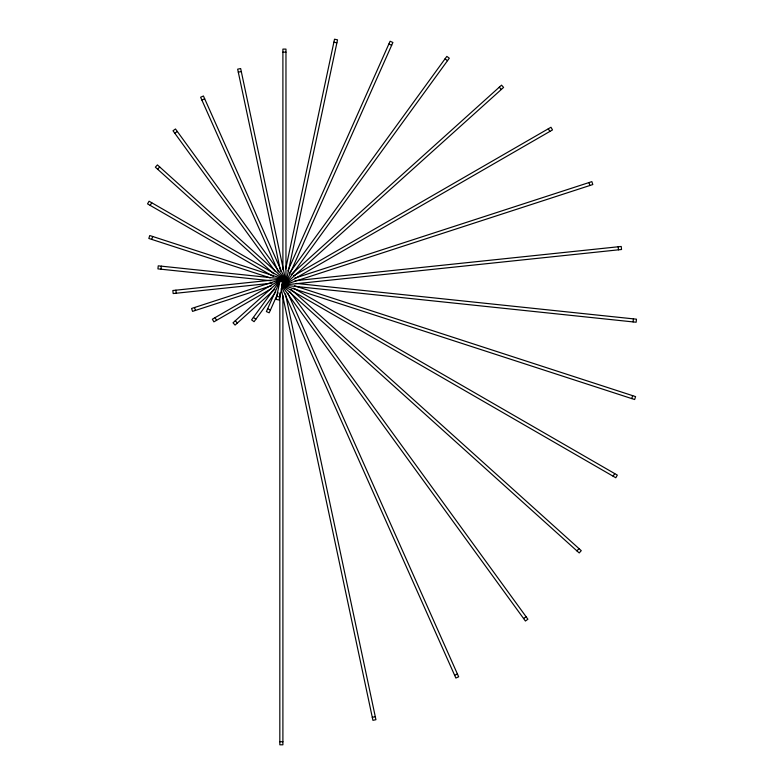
<?xml version="1.0" encoding="UTF-8"?>
<svg xmlns="http://www.w3.org/2000/svg" width="784" height="784" viewBox="0 0 784 784"><rect width="100%" height="100%" fill="white"/><g stroke="black" fill="none" stroke-linecap="round" stroke-linejoin="round"><path stroke-width="1.18" d="M160.985 269.206L161.298 266.158M282.789 283.034L282.583 285.072L636.147 322.234L636.461 319.186L296.283 283.426M633.1 321.91L633.413 318.863M285.69 268.892L334.513 39.2L337.512 39.837L285.895 282.661L279.898 281.387L276.076 299.37L279.075 300.007L283.847 279.104L149.764 235.543L148.823 238.454L270.127 277.869M151.733 239.404L152.684 236.484M282.583 282.995L281.956 284.935L634.638 399.526L635.589 396.616L294.519 285.797M631.728 398.586L632.668 395.665M278.104 292.785L269.186 312.816L266.384 311.571L280.104 280.77L285.699 283.269L392.902 42.483L390.099 41.238L287.875 270.852M281.936 284.171L284.435 279.369L149.068 201.214L147.539 203.869L273.42 276.546M150.195 205.398L151.724 202.752M613.137 476.221L614.666 473.565M275.792 291.805L254.075 321.695L251.595 319.892L280.417 280.221L285.376 283.818L449.31 58.192L446.831 56.389L289.355 273.136M157.633 169.226L159.681 166.953M576.936 550.897L578.984 548.614M274.861 289.257L235.073 325.086L233.015 322.812L280.848 279.741L284.945 284.298L503.593 87.426L501.544 85.152L291.08 274.655M174.812 133.251L177.292 131.457M523.614 618.547L526.093 616.743M271.313 288.708L213.895 321.861L212.356 319.206L281.368 279.369L284.435 284.67L552.504 129.909L550.966 127.253L293.471 275.919M201.87 100.038L204.673 98.784M454.612 675.24L457.415 673.995M271.391 285.758L192.541 311.375L191.59 308.465L281.956 279.104L282.897 282.024L285.964 282.024L285.964 49.098L282.897 49.098L282.897 269.794M294.539 278.242L591.861 181.633L592.812 184.544L283.847 284.935L283.21 282.995M238.297 72.177L241.296 71.54M372.292 717.34L375.291 716.703M271.989 283.171L173.176 293.549L172.852 290.501L282.583 278.977L282.897 282.024L285.895 281.387L240.659 68.541L237.66 69.178L280.613 271.293M295.049 280.741L621.222 246.46L621.545 249.508L283.22 285.072L283.004 283.034M282.897 52.165L285.964 52.165M279.829 741.733L282.897 741.733M270.823 280.75L157.927 268.883L158.25 265.835L283.22 278.977L282.897 282.024L285.699 280.77L203.428 95.991L200.626 97.236L278.428 271.97M333.876 42.199L336.875 42.836M276.713 296.372L279.712 297.009M388.854 44.041L391.657 45.286M267.638 308.769L270.431 310.023M293.5 288.14L617.322 475.104L615.793 477.76L282.426 285.288M445.028 58.869L447.507 60.672M253.399 317.412L255.878 319.215M273.822 273.851L155.359 167.178L157.408 164.905L284.945 279.741L282.897 282.024L285.376 280.221L175.489 128.978L173.009 130.771L275.027 271.186M291.07 289.384L581.258 550.662L579.209 552.945L281.76 285.111M499.271 87.2L501.319 89.484M235.298 320.754L237.346 323.037M290.09 291.922L527.897 619.223L525.417 621.026L281.858 285.807M548.31 128.782L549.849 131.438M215.012 317.677L216.541 320.333M287.875 293.187L458.66 676.788L455.867 678.042L281.593 286.621M588.951 182.584L589.891 185.494M194.51 307.514L195.451 310.435M285.445 294L375.928 719.702L372.929 720.339L281.172 288.649M618.174 246.784L618.498 249.831M175.9 290.188L176.224 293.236M282.897 295.47L282.897 744.8L279.829 744.8L279.829 293.02"/></g></svg>
